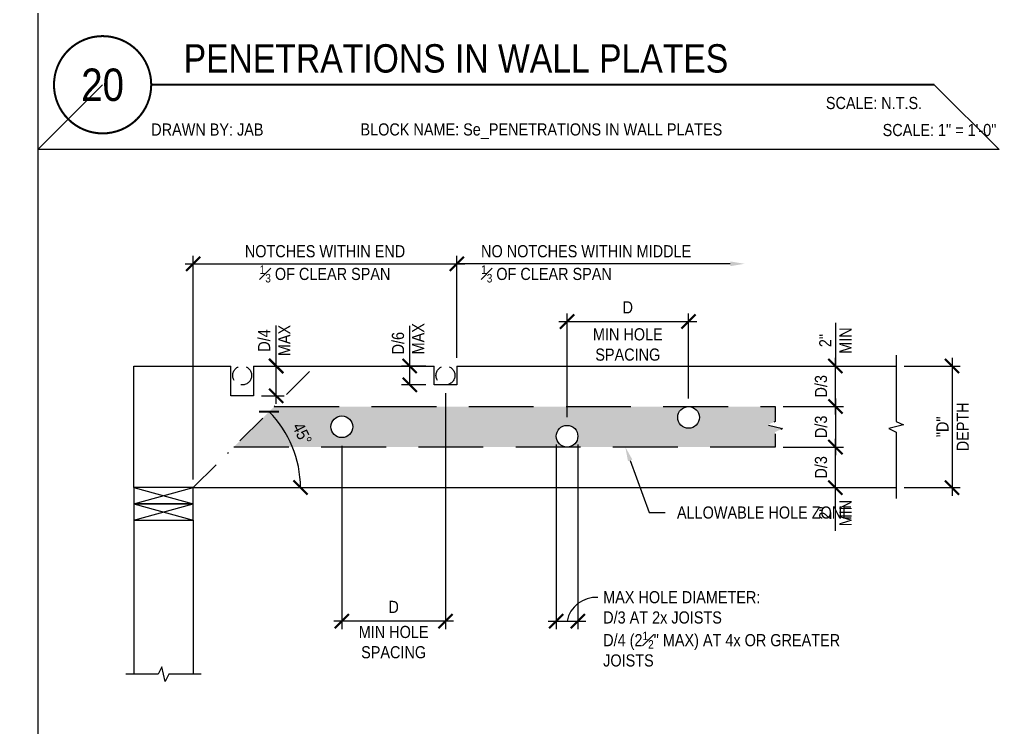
# Model space of a CAD drawing. Header units: inches. Extents: x -16404 to 14624, y -1591 to 16152.
# Drawn here: x 7899.8 to 7990.2, y 6207.5 to 6273 of the extents above; entities that cross this region are included whole.
import ezdxf
from ezdxf import colors
from ezdxf.entities.mleader import LeaderData, LeaderLine
from ezdxf.enums import TextEntityAlignment as Align
from ezdxf.math import Vec2, Vec3

# ---------------------------------------------------------------- set-up
doc = ezdxf.new("R2010")
doc.units = ezdxf.units.IN
doc.header["$LTSCALE"] = 24
doc.header["$MEASUREMENT"] = 0
for name, pattern in [('DASHDOT2', [0.5, 0.25, -0.125, 0, -0.125]), ('DASHED2', [0.375, 0.25, -0.125]), ('HIDDEN4', [0.09375, 0.0625, -0.03125])]:
    doc.linetypes.add(name, pattern=pattern)
doc.layers.get('0').update_dxf_attribs({"linetype": 'CONTINUOUS'})
doc.layers.get('DefPoints').update_dxf_attribs({"color": 251, "linetype": 'CONTINUOUS'})
doc.layers.add('DESIGNER COMMENTS', color=221, linetype='CONTINUOUS', plot=False)
doc.layers.add('S-ANNO-GRID-NONPLOT', color=251, linetype='CONTINUOUS', plot=False)
for name, color, linetype in [('S-ANNO-DIMS', 2, 'CONTINUOUS'), ('S-ANNO-NOTE', 4, 'CONTINUOUS'), ('S-BREAK', 2, 'CONTINUOUS'), ('S-TYP DETAIL BLOCKS', 1, 'CONTINUOUS'), ('S-WOOD', 3, 'CONTINUOUS')]:
    doc.layers.add(name, color=color, linetype=linetype)
doc.layers.add('S-POCHE-227', color=7, linetype='CONTINUOUS', true_color=0xe3e3e3, transparency=0.8)
doc.styles.add('Arial', font='arial.ttf', dxfattribs={"width": 0.85})
doc.dimstyles.new('DIM-12', dxfattribs={"dimscale": 12, "dimtxt": 0.09375, "dimasz": 0.109375, "dimexe": 0.0625, "dimexo": 0.0625, "dimgap": 0.0625, "dimtad": 1, "dimdec": 4, "dimzin": 11, "dimdsep": 46, "dimlunit": 4, "dimtxsty": 'Arial', "dimblk": 'ARCHTICK', "dimcen": 0.125, "dimclrd": 256, "dimclre": 256, "dimclrt": 4, "dimadec": 0, "dimazin": 0, "dimtfac": 0.75, "dimtdec": 4, "dimtofl": 0, "dimtmove": 0, "dimatfit": 3, "dimldrblk": 'ARCHTICK', "dimfxl": 1, "dimfrac": 1, "dimtolj": 1, "dimtzin": 11, "dimarcsym": 0})
doc.dimstyles.new('DIM-12$0', dxfattribs={"dimscale": 12, "dimtxt": 0.09375, "dimasz": 0.109375, "dimexe": 0.0625, "dimexo": 0.0625, "dimgap": 0.0625, "dimtad": 1, "dimdec": 4, "dimzin": 11, "dimdsep": 46, "dimlunit": 4, "dimtxsty": 'Arial', "dimblk": 'ARCHTICK', "dimblk1": 'ARCHTICK', "dimblk2": 'ARCHTICK', "dimsah": 1, "dimcen": 0.125, "dimdle": 0.0625, "dimclrd": 256, "dimclre": 256, "dimclrt": 4, "dimadec": 0, "dimazin": 0, "dimtfac": 0.75, "dimtdec": 4, "dimtofl": 0, "dimtmove": 0, "dimatfit": 3, "dimldrblk": 'ARCHTICK', "dimfxl": 1, "dimfrac": 1, "dimtolj": 1, "dimtzin": 11, "dimarcsym": 0})

# ---------------------------------------------------------------- blocks, each defined once
blk = doc.blocks.new('Se_30x42_DETAILS_GRID')
for p, q in [((0, 29), (0, 21.75)), ((0, 21.75), (0.5, 22.25)), ((7.4139, 21.75), (0, 21.75)), ((0, 21.75), (0, 14.5))]:
    blk.add_line(p, q)
at = {"linetype": 'DASHED2', "ltscale": 0.5}
blk.add_line((7.4139, 21.75), (6.9139, 22.25), dxfattribs=at)
blk = doc.blocks.new('_Open90')
at = {"color": 0, "linetype": 'ByBlock', "lineweight": -2}
for p, q in [((-0.5, 0.5), (0, 0)), ((0, 0), (-1, 0)), ((0, 0), (-0.5, -0.5))]:
    blk.add_line(p, q, dxfattribs=at)
blk = doc.blocks.new('_ARCHTICK')
at = {"color": 0, "linetype": 'ByBlock', "const_width": 0.15}
blk.add_lwpolyline([(-0.5, -0.5), (0.5, 0.5)], dxfattribs=at)
blk = doc.blocks.new('*D1128')
at = {"layer": 'DefPoints', "color": 0, "transparency": 16777216}
for p in [(7980.873, 6240.981), (7980.873, 6229.731), (7986.048, 6229.731)]:
    blk.add_point(p, dxfattribs=at)
at = {"layer": 'S-ANNO-DIMS', "lineweight": -2, "transparency": 16777216}
for p, q in [((7986.048, 6241.731), (7986.048, 6228.981)), ((7981.623, 6240.981), (7986.798, 6240.981)), ((7981.623, 6229.731), (7986.798, 6229.731))]:
    blk.add_line(p, q, dxfattribs=at)
at = {"layer": 'S-ANNO-DIMS', "lineweight": -2, "transparency": 16777216, "xscale": 1.3125, "yscale": 1.3125, "zscale": 1.3125}
for p, rotation in [((7986.048, 6240.981), 90), ((7986.048, 6229.731), 270)]:
    blk.add_blockref('_ARCHTICK', p, dxfattribs=dict(at, rotation=rotation))
at = {"layer": 'S-ANNO-DIMS', "color": 4, "transparency": 16777216, "insert": (7986.098, 6235.356), "char_height": 1.125, "attachment_point": 5, "rotation": 90, "style": 'Arial'}
blk.add_mtext('\\A1;"D"\\PDEPTH', dxfattribs=at)
blk = doc.blocks.new('*D2595')
at = {"layer": 'DefPoints', "color": 0, "transparency": 16777216}
for p in [(7961.664, 6245.096), (7961.664, 6237.231), (7950.414, 6235.488)]:
    blk.add_point(p, dxfattribs=at)
at = {"layer": 'S-ANNO-DIMS', "lineweight": -2, "transparency": 16777216}
for p, q in [((7949.664, 6245.096), (7962.414, 6245.096)), ((7950.414, 6236.238), (7950.414, 6245.846)), ((7961.664, 6237.981), (7961.664, 6245.846))]:
    blk.add_line(p, q, dxfattribs=at)
at = {"layer": 'S-ANNO-DIMS', "lineweight": -2, "transparency": 16777216, "xscale": 1.3125, "yscale": 1.3125, "zscale": 1.3125, "rotation": 180}
blk.add_blockref('_ARCHTICK', (7950.414, 6245.096), dxfattribs=at)
at = {"layer": 'S-ANNO-DIMS', "lineweight": -2, "transparency": 16777216, "xscale": 1.3125, "yscale": 1.3125, "zscale": 1.3125}
blk.add_blockref('_ARCHTICK', (7961.664, 6245.096), dxfattribs=at)
at = {"layer": 'S-ANNO-DIMS', "color": 4, "transparency": 16777216, "insert": (7956.039, 6246.409), "char_height": 1.125, "attachment_point": 5, "style": 'Arial'}
blk.add_mtext('\\A1;D', dxfattribs=at)
blk = doc.blocks.new('*D2596')
at = {"layer": 'DefPoints', "color": 0, "transparency": 16777216}
for p in [(7949.411, 6234.484), (7951.418, 6234.484), (7951.418, 6217.383)]:
    blk.add_point(p, dxfattribs=at)
at = {"layer": 'S-ANNO-DIMS', "lineweight": -2, "transparency": 16777216}
for p, q in [((7949.411, 6233.734), (7949.411, 6216.633)), ((7951.418, 6233.734), (7951.418, 6216.633)), ((7948.661, 6217.383), (7952.168, 6217.383))]:
    blk.add_line(p, q, dxfattribs=at)
at = {"layer": 'S-ANNO-DIMS', "lineweight": -2, "transparency": 16777216, "xscale": 1.3125, "yscale": 1.3125, "zscale": 1.3125, "rotation": 180}
blk.add_blockref('_ARCHTICK', (7949.411, 6217.383), dxfattribs=at)
at = {"layer": 'S-ANNO-DIMS', "lineweight": -2, "transparency": 16777216, "xscale": 1.3125, "yscale": 1.3125, "zscale": 1.3125}
blk.add_blockref('_ARCHTICK', (7951.418, 6217.383), dxfattribs=at)
blk = doc.blocks.new('*D2597')
at = {"layer": 'DefPoints', "color": 0, "transparency": 16777216}
for p in [(7927.072, 6240.981), (7925.409, 6232.3), (7915.822, 6229.731), (7915.822, 6229.731), (7980.873, 6229.731)]:
    blk.add_point(p, dxfattribs=at)
at = {"layer": 'S-TYP DETAIL BLOCKS', "lineweight": -2, "transparency": 16777216}
blk.add_arc((7915.822, 6229.731), 9.925, 0, 45, dxfattribs=at)
at = {"layer": 'S-TYP DETAIL BLOCKS', "lineweight": -2, "transparency": 16777216, "xscale": 1.3125, "yscale": 1.3125, "zscale": 1.3125}
for p, rotation in [((7922.84, 6236.749), 134.9999999999987), ((7925.747, 6229.731), 270.0000000000002)]:
    blk.add_blockref('_ARCHTICK', p, dxfattribs=dict(at, rotation=rotation))
at = {"layer": 'S-TYP DETAIL BLOCKS', "color": 4, "transparency": 16777216, "insert": (7925.901, 6234.723), "char_height": 1.125, "attachment_point": 5, "rotation": 296.34567, "style": 'Arial'}
blk.add_mtext('\\A1;45°', dxfattribs=at)
blk = doc.blocks.new('*D2598')
at = {"layer": 'DefPoints', "color": 0, "transparency": 16777216}
for p in [(7921.406, 6240.981), (7923.499, 6240.981), (7921.406, 6238.231)]:
    blk.add_point(p, dxfattribs=at)
at = {"layer": 'S-ANNO-DIMS', "lineweight": -2, "transparency": 16777216}
for p, q in [((7923.499, 6237.481), (7923.499, 6241.731)), ((7922.156, 6240.981), (7924.249, 6240.981)), ((7922.156, 6238.231), (7924.249, 6238.231))]:
    blk.add_line(p, q, dxfattribs=at)
at = {"layer": 'S-ANNO-DIMS', "lineweight": -2, "transparency": 16777216, "xscale": 1.3125, "yscale": 1.3125, "zscale": 1.3125}
for p, rotation in [((7923.499, 6240.981), 90), ((7923.499, 6238.231), 270)]:
    blk.add_blockref('_ARCHTICK', p, dxfattribs=dict(at, rotation=rotation))
blk = doc.blocks.new('*D2599')
at = {"layer": 'DefPoints', "color": 0, "transparency": 16777216}
for p in [(7938.112, 6240.981), (7935.862, 6239.231), (7938.112, 6239.231)]:
    blk.add_point(p, dxfattribs=at)
at = {"layer": 'S-ANNO-DIMS', "lineweight": -2, "transparency": 16777216}
for p, q in [((7935.862, 6240.981), (7935.862, 6244.708)), ((7935.862, 6239.231), (7935.862, 6241.731)), ((7937.362, 6240.981), (7935.112, 6240.981)), ((7937.362, 6239.231), (7935.112, 6239.231))]:
    blk.add_line(p, q, dxfattribs=at)
at = {"layer": 'S-ANNO-DIMS', "lineweight": -2, "transparency": 16777216, "xscale": 1.3125, "yscale": 1.3125, "zscale": 1.3125}
for p, rotation in [((7935.862, 6240.981), 90), ((7935.862, 6239.231), 270)]:
    blk.add_blockref('_ARCHTICK', p, dxfattribs=dict(at, rotation=rotation))
blk = doc.blocks.new('*D2600')
at = {"layer": 'DefPoints', "color": 0, "transparency": 16777216}
for p in [(7939.164, 6239.231), (7929.575, 6234.353), (7929.575, 6217.383)]:
    blk.add_point(p, dxfattribs=at)
at = {"layer": 'S-ANNO-DIMS', "lineweight": -2, "transparency": 16777216}
for p, q in [((7939.164, 6238.481), (7939.164, 6216.633)), ((7929.575, 6233.603), (7929.575, 6216.633)), ((7939.914, 6217.383), (7928.825, 6217.383))]:
    blk.add_line(p, q, dxfattribs=at)
at = {"layer": 'S-ANNO-DIMS', "lineweight": -2, "transparency": 16777216, "xscale": 1.3125, "yscale": 1.3125, "zscale": 1.3125, "rotation": 180}
blk.add_blockref('_ARCHTICK', (7929.575, 6217.383), dxfattribs=at)
at = {"layer": 'S-ANNO-DIMS', "lineweight": -2, "transparency": 16777216, "xscale": 1.3125, "yscale": 1.3125, "zscale": 1.3125}
blk.add_blockref('_ARCHTICK', (7939.164, 6217.383), dxfattribs=at)
at = {"layer": 'S-ANNO-DIMS', "color": 4, "transparency": 16777216, "insert": (7934.37, 6218.695), "char_height": 1.125, "attachment_point": 5, "style": 'Arial'}
blk.add_mtext('\\A1;D', dxfattribs=at)
blk = doc.blocks.new('*D1129')
at = {"layer": 'DefPoints', "color": 0, "transparency": 16777216}
for p in [(7969.664, 6237.231), (7969.664, 6233.481), (7975.252, 6233.481)]:
    blk.add_point(p, dxfattribs=at)
at = {"layer": 'S-ANNO-DIMS', "lineweight": -2, "transparency": 16777216}
for p, q in [((7975.252, 6237.981), (7975.252, 6232.731)), ((7970.414, 6237.231), (7976.002, 6237.231)), ((7970.414, 6233.481), (7976.002, 6233.481))]:
    blk.add_line(p, q, dxfattribs=at)
at = {"layer": 'S-ANNO-DIMS', "lineweight": -2, "transparency": 16777216, "xscale": 1.3125, "yscale": 1.3125, "zscale": 1.3125}
for p, rotation in [((7975.252, 6237.231), 90), ((7975.252, 6233.481), 270)]:
    blk.add_blockref('_ARCHTICK', p, dxfattribs=dict(at, rotation=rotation))
at = {"layer": 'S-ANNO-DIMS', "color": 4, "transparency": 16777216, "insert": (7973.92, 6235.356), "char_height": 1.125, "attachment_point": 5, "rotation": 90, "style": 'Arial'}
blk.add_mtext('\\A1;D/3', dxfattribs=at)
blk = doc.blocks.new('*D1130')
at = {"layer": 'DefPoints', "color": 0, "transparency": 16777216}
for p in [(7975.252, 6240.981), (7975.252, 6240.981), (7969.664, 6237.231)]:
    blk.add_point(p, dxfattribs=at)
at = {"layer": 'S-ANNO-DIMS', "lineweight": -2, "transparency": 16777216}
for p, q in [((7975.252, 6236.481), (7975.252, 6241.731)), ((7976.002, 6240.981), (7976.002, 6240.981)), ((7970.414, 6237.231), (7976.002, 6237.231))]:
    blk.add_line(p, q, dxfattribs=at)
at = {"layer": 'S-ANNO-DIMS', "lineweight": -2, "transparency": 16777216, "xscale": 1.3125, "yscale": 1.3125, "zscale": 1.3125}
for p, rotation in [((7975.252, 6240.981), 90), ((7975.252, 6237.231), 270)]:
    blk.add_blockref('_ARCHTICK', p, dxfattribs=dict(at, rotation=rotation))
at = {"layer": 'S-ANNO-DIMS', "color": 4, "transparency": 16777216, "insert": (7973.92, 6239.106), "char_height": 1.125, "attachment_point": 5, "rotation": 90, "style": 'Arial'}
blk.add_mtext('\\A1;D/3', dxfattribs=at)
blk = doc.blocks.new('*D1131')
at = {"layer": 'DefPoints', "color": 0, "transparency": 16777216}
for p in [(7969.664, 6233.481), (7975.252, 6233.481), (7975.252, 6229.731)]:
    blk.add_point(p, dxfattribs=at)
at = {"layer": 'S-ANNO-DIMS', "lineweight": -2, "transparency": 16777216}
for p, q in [((7975.252, 6228.981), (7975.252, 6234.231)), ((7970.414, 6233.481), (7976.002, 6233.481)), ((7976.002, 6229.731), (7976.002, 6229.731))]:
    blk.add_line(p, q, dxfattribs=at)
at = {"layer": 'S-ANNO-DIMS', "lineweight": -2, "transparency": 16777216, "xscale": 1.3125, "yscale": 1.3125, "zscale": 1.3125}
for p, rotation in [((7975.252, 6233.481), 90), ((7975.252, 6229.731), 270)]:
    blk.add_blockref('_ARCHTICK', p, dxfattribs=dict(at, rotation=rotation))
at = {"layer": 'S-ANNO-DIMS', "color": 4, "transparency": 16777216, "insert": (7973.92, 6231.606), "char_height": 1.125, "attachment_point": 5, "rotation": 90, "style": 'Arial'}
blk.add_mtext('\\A1;D/3', dxfattribs=at)
blk = doc.blocks.new('*U789')
at = {"const_width": 0.188}
for points in [[(-4.5, 0, -1), (4.5, 0, 3.732051)], [(-4.5, 0, 1), (4.5, 0, -3.732051)]]:
    blk.add_lwpolyline(points, format="xyb", dxfattribs=at)
blk.add_lwpolyline([(4.5, 0), (76.967, 0)], dxfattribs=at)
blk.add_circle((0, 0), 4.5)
at = {"style": 'Arial', "width": 0.85}
for tag, p in [('DWG_TITLE_1', (7.5, 6.188)), ('DWG_TITLE_2', (7.5, 2.438))]:
    blk.add_attdef(tag, text='', height=2.625, dxfattribs=at).set_placement(p, align=Align.MIDDLE_LEFT)
blk.add_attdef('#', text='', height=3, dxfattribs=at).set_placement((0, 0), align=Align.MIDDLE_CENTER)
blk.add_attdef('SCALE', text='', height=1.125, dxfattribs=at).set_placement((75.842, -1.125), align=Align.TOP_RIGHT)
blk = doc.blocks.new('Se_PENETRATIONS IN WALL PLATES')
at = {"layer": 'DESIGNER COMMENTS', "char_height": 1.125, "style": 'Arial'}
for s, insert, width, attachment_point in [('\\A1;DRAWN BY: JAB', (4.49984, -3.58101), 14.8543838, 1), ('\\A1;SCALE: 1{\\H1x;" = 1\'-0"}', (82.7091, -3.625), 19.68745, 3)]:
    blk.add_mtext(s, dxfattribs=dict(at, insert=insert, width=width, attachment_point=attachment_point))
at = {"layer": 'DESIGNER COMMENTS', "insert": (40.60455, -4.29464), "char_height": 1.125, "attachment_point": 5, "style": 'Arial'}
blk.add_mtext('\\A1;BLOCK NAME: Se_PENETRATIONS IN WALL PLATES', dxfattribs=at)
blk = doc.blocks.new('Se_DOUBLE TOP PLATE SPLICE')
at = {"layer": 'S-ANNO-NOTE'}
ml = blk.add_multileader_mtext('Standard', dxfattribs=at)
ml.set_content('\\A1; TOP PLATE SPICE', color=4, style='Arial')
ml.set_leader_properties(color=2)
ml.build(insert=Vec2(0, 0))
ml.multileader.update_dxf_attribs({"dogleg_length": 0.36, "arrow_head_size": 1.3125, "scale": 12})
ctx = ml.context
ctx.base_point, ctx.scale, ctx.char_height, ctx.arrow_head_size, ctx.landing_gap_size, ctx.plane_origin = Vec3(-7.29514, 38.58713), 12, 1.125, 1.3125, 1.08, Vec3(52.62997, -240.17774)
ctx.text_align_type = 2
notes = []
notes.append((ctx, [(0, (1, 1, 0), (8.39365, 38.58713), (-1, 0), 1.5, [(0, [(14.11509, 44.49204)], 0, [])])]))
ctx.mtext.insert, ctx.mtext.width, ctx.mtext.alignment, ctx.mtext.flow_direction = Vec3(5.81365, 39.15922), 16.3524705, 3, 5
for ctx, leaders in notes:
    for number, flags, end, landing, length, lines in leaders:
        leader = LeaderData()
        leader.index, (leader.has_last_leader_line, leader.has_dogleg_vector, leader.attachment_direction) = number, flags
        leader.last_leader_point, leader.dogleg_vector, leader.dogleg_length = Vec3(end), Vec3(landing), length
        for number, points, colour, breaks in lines:
            line = LeaderLine()
            line.index, line.vertices, line.color, line.breaks = number, Vec3.list(points), colors.encode_raw_color(colour), breaks
            leader.lines.append(line)
        ctx.leaders.append(leader)

msp = doc.modelspace()

# ---------------------------------------------------------------- hatches: boundary and pattern name
at = {"layer": 'S-POCHE-227'}
h = msp.add_hatch(color=256, dxfattribs=at)
h.dxf.hatch_style = 1
edge = h.paths.add_edge_path()
edge.add_arc((7950.41433, 6234.48439), 1.00323, -90, 0, ccw=False)
edge.add_line((7950.41433, 6233.48116), (7969.66382, 6233.48116))
edge.add_line((7969.66382, 6233.48116), (7969.66448, 6234.86807))
edge.add_line((7969.66448, 6234.86807), (7970.35569, 6235.18761))
edge.add_line((7970.35569, 6235.18761), (7968.97196, 6235.52471))
edge.add_line((7968.97196, 6235.52471), (7969.66448, 6235.84486))
edge.add_line((7969.66448, 6235.84486), (7969.66382, 6237.23116))
edge.add_line((7969.66382, 6237.23116), (7961.66433, 6237.23116))
edge.add_arc((7961.66433, 6236.22793), 1.00323, 0, 90, ccw=False)
edge.add_arc((7961.66433, 6236.22793), 1.00323, -180, 0, ccw=False)
edge.add_arc((7961.66433, 6236.22793), 1.00323, 90, 180, ccw=False)
edge.add_line((7961.66433, 6237.23116), (7923.32184, 6237.23116))
edge.add_line((7923.32184, 6237.23116), (7919.57184, 6233.48116))
edge.add_line((7919.57184, 6233.48116), (7950.41433, 6233.48116))
edge.add_arc((7950.41433, 6234.48439), 1.00323, 180, 270, ccw=False)
edge.add_arc((7950.41433, 6234.48439), 1.00323, 0, 180, ccw=False)
edge = h.paths.add_edge_path(flags=16)
edge.add_arc((7929.57518, 6235.35616), 1.00323, 0, 360)

# ---------------------------------------------------------------- linework, layer by layer
at = {"layer": 'S-ANNO-DIMS'}
for p, q in [((7915.82184, 6230.48116), (7915.82184, 6251.18618)), ((7940.21645, 6241.73116), (7940.21645, 6251.18618)), ((7915.07184, 6250.43618), (7940.96645, 6250.43618))]:
    msp.add_line(p, q, dxfattribs=at)
for points in [[(7923.49884, 6241.73116), (7923.49884, 6244.73116)], [(7975.25193, 6244.98116), (7975.25193, 6240.98116)], [(7975.25193, 6225.73116), (7975.25193, 6229.73116)]]:
    msp.add_lwpolyline(points, dxfattribs=at)
msp.add_arc((7953.09233, 6216.83991), 2.73249, 86.4293405, 168.5388465, dxfattribs=at)
at = {"layer": 'S-ANNO-NOTE', "color": 2, "linetype": 'ByBlock', "lineweight": -2}
msp.add_line((7940.33898, 6250.43618), (7940.96645, 6250.43618), dxfattribs=at)
msp.add_lwpolyline([(7965.52626, 6250.43618), (7940.33898, 6250.43618)], dxfattribs=at)
at = {"layer": 'S-ANNO-NOTE', "color": 2}
msp.add_solid([(7965.52626, 6250.21743), (7966.83876, 6250.43618), (7965.52626, 6250.65493)], dxfattribs=at)
at = {"layer": 'S-BREAK', "flags": 128}
for points in [[(7980.87329, 6241.98116), (7980.87263, 6235.84486), (7981.56516, 6235.52471), (7980.18142, 6235.18761), (7980.87263, 6234.86807), (7980.87329, 6228.73116)], [(7916.57184, 6212.47566), (7913.56054, 6212.47566), (7913.24039, 6211.78314), (7912.9033, 6213.16688), (7912.58375, 6212.47566), (7909.57184, 6212.47566)]]:
    msp.add_lwpolyline(points, dxfattribs=at)
at = {"layer": 'S-TYP DETAIL BLOCKS', "linetype": 'DASHED2'}
for p, q in [((7923.32184, 6237.23116), (7969.66433, 6237.23116)), ((7969.66433, 6233.48116), (7919.57184, 6233.48116))]:
    msp.add_line(p, q, dxfattribs=at)
at = {"layer": 'S-TYP DETAIL BLOCKS', "linetype": 'HIDDEN4', "flags": 128}
msp.add_lwpolyline([(7969.66382, 6237.23116), (7969.66448, 6235.84486), (7968.97196, 6235.52471), (7970.35569, 6235.18761), (7969.66448, 6234.86807), (7969.66382, 6233.48116)], dxfattribs=at)
at = {"layer": 'S-WOOD'}
for p, q in [((7910.32184, 6229.73116), (7910.32184, 6240.98116)), ((7910.32184, 6240.98116), (7919.3013, 6240.98116)), ((7921.40554, 6240.98116), (7938.11221, 6240.98116)), ((7940.21645, 6240.98116), (7941.0683, 6240.98116)), ((7941.0683, 6240.98116), (7980.87329, 6240.98116)), ((7915.82184, 6229.73116), (7980.87329, 6229.73116)), ((7910.32184, 6226.73116), (7910.32184, 6212.47501)), ((7915.82184, 6226.73116), (7915.82184, 6212.47501))]:
    msp.add_line(p, q, dxfattribs=at)
at = {"layer": 'S-WOOD', "color": 2}
for p, q in [((7910.32184, 6228.23116), (7915.82184, 6229.73116)), ((7910.32184, 6229.73116), (7915.82184, 6228.23116)), ((7910.32184, 6226.73116), (7915.82184, 6228.23116)), ((7910.32184, 6228.23116), (7915.82184, 6226.73116))]:
    msp.add_line(p, q, dxfattribs=at)
at = {"layer": 'S-WOOD', "color": 1, "linetype": 'DASHDOT2', "ltscale": 0.5}
msp.add_lwpolyline([(7915.82184, 6229.73116), (7927.07184, 6240.98116)], dxfattribs=at)
at = {"layer": 'S-WOOD', "color": 4}
for points in [[(7921.40554, 6240.98116), (7921.40554, 6238.23116), (7919.3013, 6238.23116), (7919.3013, 6240.98116)], [(7940.21645, 6240.98116), (7940.21645, 6239.23116), (7938.11221, 6239.23116), (7938.11221, 6240.98116)]]:
    msp.add_lwpolyline(points, dxfattribs=at)
for points in [[(7910.32184, 6228.23116), (7915.82184, 6228.23116), (7915.82184, 6229.73116), (7910.32184, 6229.73116)], [(7910.32184, 6226.73116), (7915.82184, 6226.73116), (7915.82184, 6228.23116), (7910.32184, 6228.23116)]]:
    msp.add_lwpolyline(points, close=True, dxfattribs=at)
at = {"layer": 'S-WOOD', "color": 1, "linetype": 'HIDDEN4'}
for centre in [(7920.35342, 6240.10616), (7939.16433, 6240.10616)]:
    msp.add_circle(centre, 0.875, dxfattribs=at)
at = {"layer": 'S-WOOD', "color": 4}
for centre in [(7961.66433, 6236.22793), (7929.57518, 6235.35616), (7950.41433, 6234.48439)]:
    msp.add_circle(centre, 1.00323, dxfattribs=at)

# ---------------------------------------------------------------- block references
at = {"layer": 'S-ANNO-DIMS', "xscale": 1.3125, "yscale": 1.3125, "zscale": 1.3125, "rotation": 180}
msp.add_blockref('_ARCHTICK', (7915.82184, 6250.43618), dxfattribs=at)
at = {"layer": 'S-ANNO-DIMS', "xscale": 1.3125, "yscale": 1.3125, "zscale": 1.3125}
msp.add_blockref('_ARCHTICK', (7940.21645, 6250.43618), dxfattribs=at)
at = {"layer": 'S-ANNO-GRID-NONPLOT', "xscale": 12, "yscale": 12, "zscale": 12}
msp.add_blockref('Se_30x42_DETAILS_GRID', (7901.43657, 6000), dxfattribs=at)
at = {"layer": 'S-ANNO-NOTE'}
msp.add_blockref('*U789', (7907.43657, 6267), dxfattribs=at).add_auto_attribs({'#': '20', 'DWG_TITLE_2': 'PENETRATIONS IN WALL PLATES', 'SCALE': 'SCALE: N.T.S.'})
at = {"layer": 'S-TYP DETAIL BLOCKS'}
for name, p in [('Se_PENETRATIONS IN WALL PLATES', (7907.43657, 6267)), ('Se_DOUBLE TOP PLATE SPLICE', (8174.33841, 6180))]:
    msp.add_blockref(name, p, dxfattribs=at)

# ---------------------------------------------------------------- texts
at = {"layer": 'S-ANNO-DIMS', "color": 4, "char_height": 1.125, "attachment_point": 5, "style": 'Arial'}
for s, insert, width in [('\\A1;NOTCHES WITHIN END\\P{\\H0.7x;\\S1#3;} OF CLEAR SPAN', (7928.01915, 6250.43618), 19.3834583), ('\\A1;MIN HOLE \\PSPACING', (7956.03933, 6242.96597), 10.4248773), ('\\A1;MIN HOLE \\PSPACING', (7934.36976, 6215.43159), 10.4248773)]:
    msp.add_mtext(s, dxfattribs=dict(at, insert=insert, width=width))
at = {"layer": 'S-ANNO-NOTE', "color": 4, "insert": (7942.46219, 6250.43618), "char_height": 1.125, "width": 20.7702527, "attachment_point": 4, "style": 'Arial'}
msp.add_mtext('\\A1;NO NOTCHES WITHIN MIDDLE {\\H0.7x;\\S1#3;} OF CLEAR SPAN', dxfattribs=at)
at = {"layer": 'S-ANNO-NOTE', "char_height": 1.125, "rotation": 90, "style": 'Arial'}
for s, insert, width, attachment_point in [('\\A1;D/4 MAX', (7923.31968, 6243.34117), 2.4711013, 5), ('\\A1;D/6\\PMAX', (7935.70529, 6242.05436), 3.4865576, 4), ('\\A1;2" MIN', (7975.25193, 6243.33252), 3.4865576, 5), ('\\A1;2" MIN', (7975.25193, 6227.37981), 3.4865576, 5)]:
    msp.add_mtext(s, dxfattribs=dict(at, insert=insert, width=width, attachment_point=attachment_point))
at = {"layer": 'S-ANNO-NOTE', "insert": (7953.76037, 6220.15789), "char_height": 1.125, "width": 23.4023805, "attachment_point": 1, "style": 'Arial'}
msp.add_mtext('\\A1;MAX HOLE DIAMETER:\\PD/3 AT 2x JOISTS\\PD/4 (2{\\H0.7x;\\S1#2;}" MAX) AT 4x OR GREATER JOISTS', dxfattribs=at)

# ---------------------------------------------------------------- dimensions: what is measured, and where the dimension line sits
at = {"layer": 'S-ANNO-DIMS'}
for base, p1, p2, text, picture, middle in [((7961.66433, 6245.09632), (7950.41433, 6235.48762), (7961.66433, 6237.23116), 'D', '*D2595', (7956.03933, 6245.09632)), ((7951.41756, 6217.38287), (7949.4111, 6234.48439), (7951.41756, 6234.48439), ' ', '*D2596', (7950.59476, 6217.38287))]:
    dim = msp.add_linear_dim(base=base, p1=p1, p2=p2, text=text, dimstyle='DIM-12$0', dxfattribs=at)
    dim.commit()
    dim.dimension.update_dxf_attribs({"geometry": picture, "text_midpoint": middle, "dimtype": 160})
for base, p1, p2, angle, text, picture, middle in [((7935.86162, 6239.23116), (7938.11221, 6240.98116), (7938.11221, 6239.23116), 270, ' ', '*D2599', (7935.86162, 6243.95845)), ((7923.49884, 6240.98116), (7921.40554, 6238.23116), (7921.40554, 6240.98116), 90, ' ', '*D2598', (7923.49884, 6239.26105)), ((7929.57518, 6217.38287), (7939.16433, 6239.23116), (7929.57518, 6234.35293), 180, 'D', '*D2600', (7934.36976, 6217.38287))]:
    dim = msp.add_linear_dim(base=base, p1=p1, p2=p2, angle=angle, text=text, dimstyle='DIM-12$0', dxfattribs=at)
    dim.commit()
    dim.dimension.update_dxf_attribs({"geometry": picture, "text_midpoint": middle, "dimtype": 160})
for base, p1, p2, angle, text, picture, middle in [((7975.25193, 6240.98116), (7969.66433, 6237.23116), (7975.25193, 6240.98116), 270, 'D/3', '*D1130', (7975.25193, 6239.10616)), ((7986.04838, 6229.73116), (7980.87329, 6240.98116), (7980.87329, 6229.73116), 90, '"D"\\PDEPTH', '*D1128', (7988.34787, 6235.35616)), ((7975.25193, 6233.48116), (7969.66433, 6237.23116), (7969.66433, 6233.48116), 90, 'D/3', '*D1129', (7975.25193, 6235.35616)), ((7975.25193, 6233.48116), (7975.25193, 6229.73116), (7969.66433, 6233.48116), 270, 'D/3', '*D1131', (7975.25193, 6231.60616))]:
    dim = msp.add_linear_dim(base=base, p1=p1, p2=p2, angle=angle, text=text, dimstyle='DIM-12$0', override={"dimtmove": 1}, dxfattribs=at)
    dim.commit()
    dim.dimension.update_dxf_attribs({"geometry": picture, "text_midpoint": middle, "dimtype": 160})
at = {"layer": 'S-TYP DETAIL BLOCKS'}
dim = msp.add_angular_dim_2l(base=(7925.40877, 6232.29997), line1=((7915.82184, 6229.73116), (7980.87329, 6229.73116)), line2=((7915.82184, 6229.73116), (7927.07184, 6240.98116)), dimstyle='DIM-12', dxfattribs=at)
dim.commit()
dim.dimension.update_dxf_attribs({"geometry": '*D2597', "text_midpoint": (7924.71606, 6234.13578), "dimtype": 162})

# ---------------------------------------------------------------- leaders
at = {"layer": 'DESIGNER COMMENTS'}
ml = msp.add_multileader_mtext('Standard', dxfattribs=at)
ml.set_content('\\A1;{\\L\\C256;IMPORTANT DESIGNER NOTE:\\l IF YOUR LEDGER DOES NOT ALLOW FOR THE FULL DEPTH OF NAILS SPECIFIED IN THIS CHART.  USE THE CHART TO THE RIGHT AND APPLY ALLOWABLE LOAD REDUCTION FACTOR (REF. PG. 22 OF SIMPSON CATALOG C-C-2019)}', color=4, style='Arial')
ml.set_leader_properties(color=256)
ml.set_arrow_properties(name='OPEN90')
ml.build(insert=Vec2(0, 0))
ml.multileader.update_dxf_attribs({"dogleg_length": 0.36, "arrow_head_size": 5.25, "scale": 48})
ctx = ml.context
ctx.base_point, ctx.scale, ctx.char_height, ctx.arrow_head_size, ctx.landing_gap_size, ctx.plane_origin = Vec3(7749.57679, 7516.2281), 48, 6, 5.25, 4.32, Vec3(7940.50091, 7764.19966)
notes = []
notes.append((ctx, [(0, (0, 0, 0), (0, 0), (1, 0), 1, [])]))
ctx.mtext.insert, ctx.mtext.width, ctx.mtext.defined_height, ctx.mtext.flow_direction = Vec3(7753.89679, 7520.11009), 143.1324041, 28.50097, 5
ml = msp.add_multileader_mtext('Standard', dxfattribs=at)
ml.set_content('\\A1;{\\L\\C256;IMPORTANT DESIGNER NOTE:\\l IF YOUR LEDGER DOES NOT ALLOW FOR THE FULL DEPTH OF NAILS SPECIFIED IN THIS CHART.  USE THE CHART TO THE RIGHT AND APPLY ALLOWABLE LOAD REDUCTION FACTOR (REF. PG. 22 OF SIMPSON CATALOG C-C-2019)}', color=4, style='Arial')
ml.set_leader_properties(color=256)
ml.set_arrow_properties(name='OPEN90')
ml.build(insert=Vec2(0, 0))
ml.multileader.update_dxf_attribs({"dogleg_length": 0.36, "arrow_head_size": 5.25, "scale": 48})
ctx = ml.context
ctx.base_point, ctx.scale, ctx.char_height, ctx.arrow_head_size, ctx.landing_gap_size, ctx.plane_origin = Vec3(1680.51869, 7333.32569), 48, 6, 5.25, 4.32, Vec3(1871.4428, 7581.29725)
notes.append((ctx, [(0, (0, 0, 0), (0, 0), (1, 0), 1, [])]))
ctx.mtext.insert, ctx.mtext.width, ctx.mtext.defined_height, ctx.mtext.flow_direction = Vec3(1684.83869, 7337.20768), 143.1324041, 28.50097, 5
at = {"layer": 'S-ANNO-NOTE'}
ml = msp.add_multileader_mtext('Standard', dxfattribs=at)
ml.set_content('ALLOWABLE HOLE ZONE', color=4, style='Arial')
ml.set_leader_properties(color=2)
ml.build(insert=Vec2(0, 0))
ml.multileader.update_dxf_attribs({"dogleg_length": 0.36, "arrow_head_size": 1.3125, "scale": 12})
ctx = ml.context
ctx.base_point, ctx.scale, ctx.char_height, ctx.arrow_head_size, ctx.landing_gap_size, ctx.plane_origin = Vec3(7959.50796, 6227.41757), 12, 1.125, 1.3125, 1.08, Vec3(7910.22118, 6523.67123)
notes.append((ctx, [(0, (1, 1, 0), (7958.00796, 6227.41757), (1, 0), 1.5, [(0, [(7955.81071, 6233.48116)], 0, [])])]))
ctx.mtext.insert, ctx.mtext.width, ctx.mtext.flow_direction = Vec3(7960.58796, 6227.98966), 10.5432694, 5
for ctx, leaders in notes:
    for number, flags, end, landing, length, lines in leaders:
        leader = LeaderData()
        leader.index, (leader.has_last_leader_line, leader.has_dogleg_vector, leader.attachment_direction) = number, flags
        leader.last_leader_point, leader.dogleg_vector, leader.dogleg_length = Vec3(end), Vec3(landing), length
        for number, points, colour, breaks in lines:
            line = LeaderLine()
            line.index, line.vertices, line.color, line.breaks = number, Vec3.list(points), colors.encode_raw_color(colour), breaks
            leader.lines.append(line)
        ctx.leaders.append(leader)

doc.saveas('drawing.dxf')
